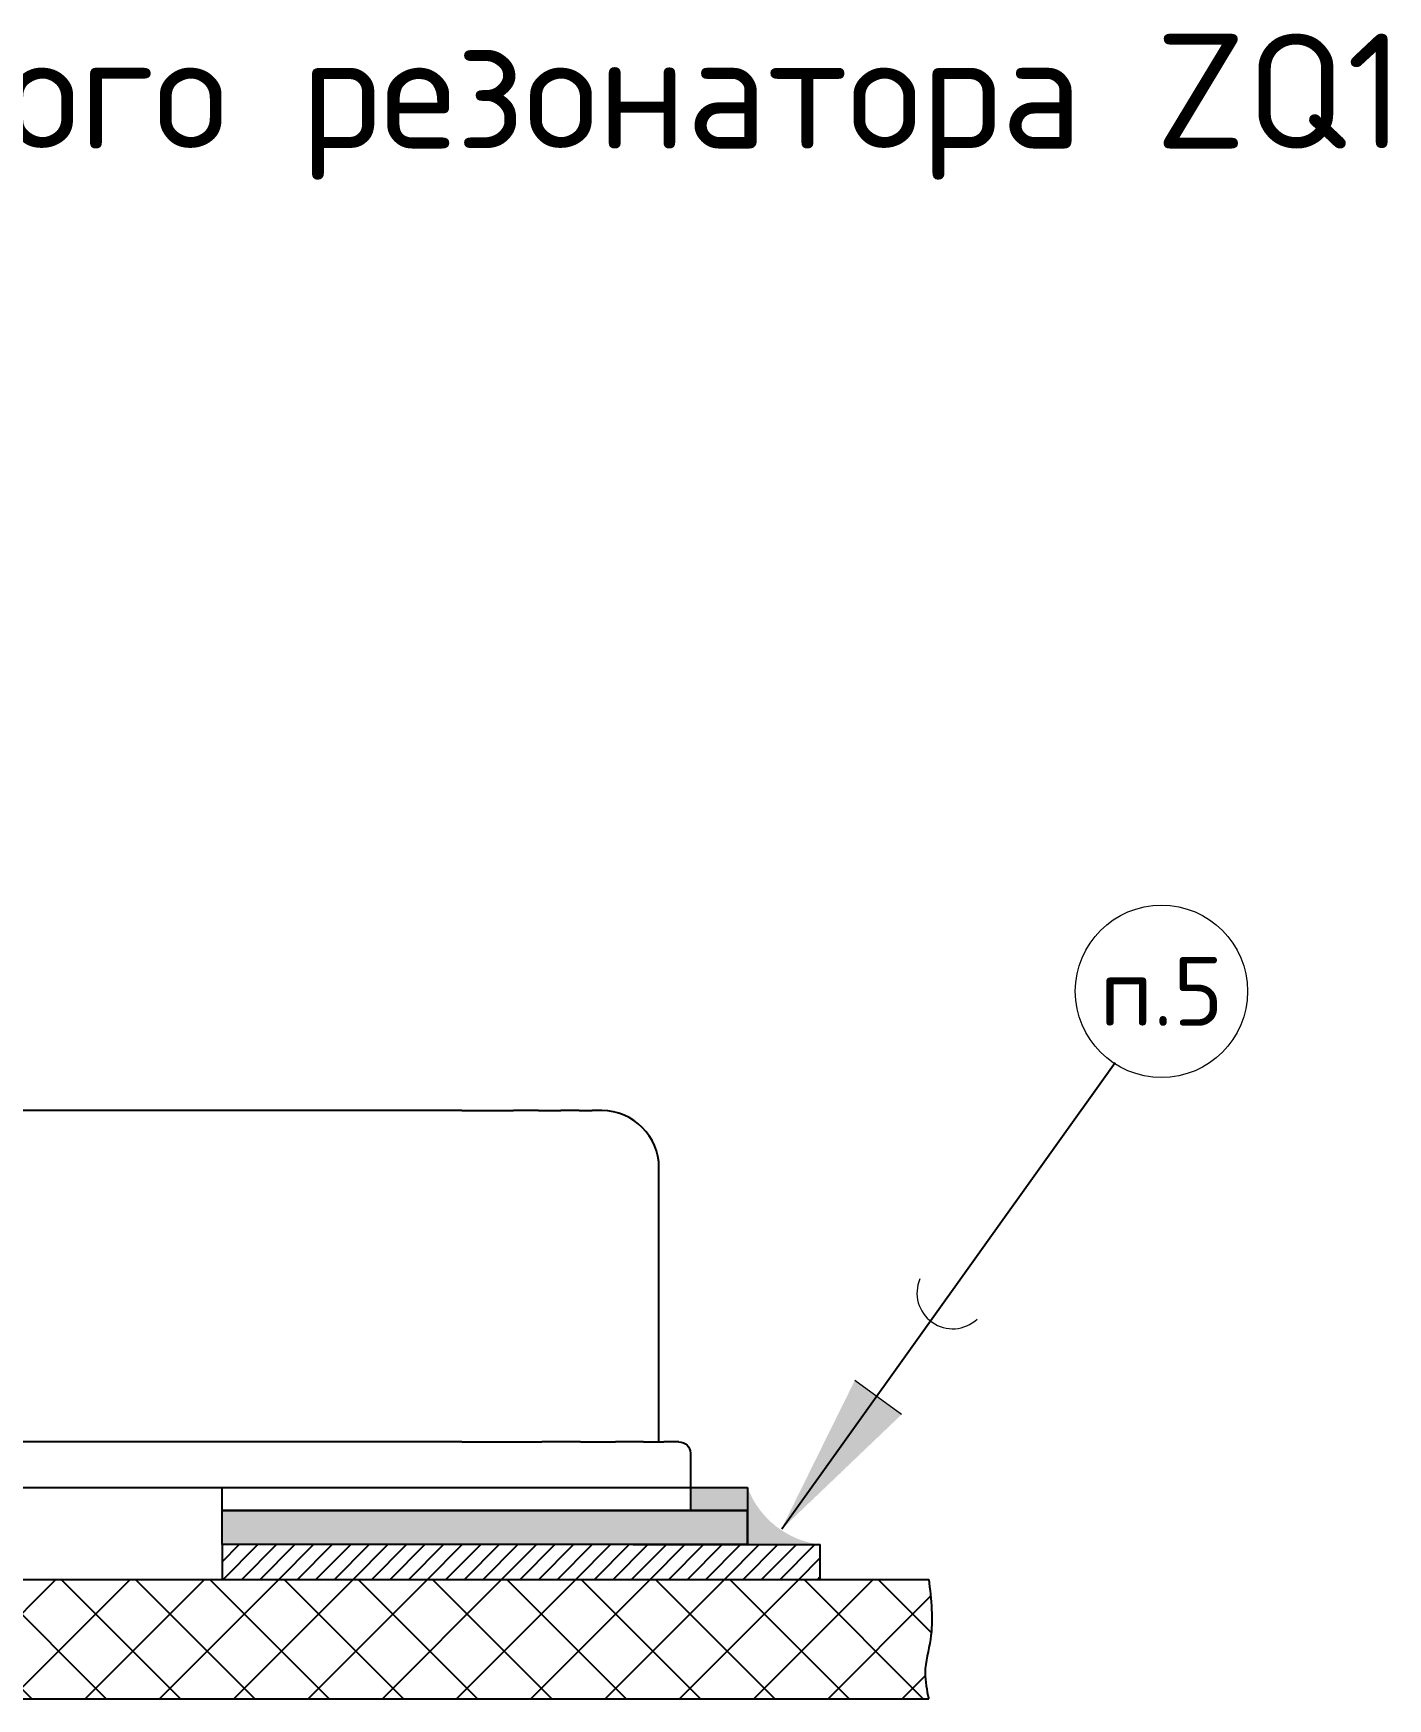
# Model space of a CAD drawing. Header units: millimetres. Extents: x -3633 to 871, y -630 to 261.
# Drawn here: x -1164.78 to -1129.41, y -313.5 to -270.01 of the extents above; entities that cross this region are included whole.
import ezdxf

# ---------------------------------------------------------------- set-up
doc = ezdxf.new("R2010")
doc.units = ezdxf.units.MM
for name, color, linetype, lineweight in [('Text', 7, 'Continuous', 18), ('Размерные линии', 7, 'Continuous', 15), ('Сплошная тонкая', 7, 'Continuous', 20), ('Штриховка', 7, 'Continuous', 9)]:
    doc.layers.add(name, color=color, linetype=linetype, lineweight=lineweight)
doc.styles.add('Main', font='isocpeur.ttf', dxfattribs={"height": 3})

msp = doc.modelspace()

# ---------------------------------------------------------------- hatches: boundary and pattern name
at = {"layer": 'Сплошная тонкая', "lineweight": 25}
h = msp.add_hatch(color=256, dxfattribs=at)
h.dxf.hatch_style = 1
edge = h.paths.add_edge_path()
edge.add_ellipse((-1146.277473136174, -308.5796529385934), major_axis=(0.1491056452331528, 9.698719540084203e-10), ratio=4.371140912995996e-08, start_angle=270.0008235076252, end_angle=360.0008235076251)
edge.add_line((-1146.12836749094, -308.5796529376235), (-1146.12518074882, -307.9832303987114))
edge.add_line((-1146.12518074882, -307.9832303987109), (-1147.619424092064, -307.9832303987109))
edge.add_line((-1147.619424092064, -307.9832303987109), (-1147.619424032501, -308.5796529538388))
edge.add_line((-1147.619424032501, -308.5796529538388), (-1146.277473137953, -308.57965294511))
h = msp.add_hatch(color=256, dxfattribs=at)
h.dxf.hatch_style = 1
edge = h.paths.add_edge_path()
edge.add_line((-1159.846086857725, -308.5796530464058), (-1159.846086851906, -309.474287158956))
edge.add_line((-1159.846086851906, -309.4742871589551), (-1149.110480460909, -309.4742870891241))
edge.add_ellipse((-1149.110480443127, -309.4742870239493), major_axis=(1.491056452331534, 9.698719540084211e-09), ratio=4.371140912995997e-08, start_angle=269.999960116126, end_angle=359.999960116126)
edge.add_line((-1148.877228849816, -309.4742870868063), (-1146.128367485122, -309.4742869151921))
edge.add_line((-1146.128367485122, -309.4742869151919), (-1146.12836749094, -308.579652937623))
edge.add_ellipse((-1146.277473136174, -308.5796529385934), major_axis=(0.1491056452331528, 9.698719540084203e-10), ratio=4.371140912995996e-08, start_angle=270.0008235076252, end_angle=360.0008235076251, ccw=False)
edge.add_line((-1146.27747099309, -308.5796529451109), (-1147.619423948605, -308.5796529538391))
edge.add_line((-1147.619423948606, -308.5796529538388), (-1159.846086857724, -308.5796530464049))
h = msp.add_hatch(dxfattribs=at)
h.set_pattern_fill('ANSI31', color=256, scale=0.108)
h.set_pattern_definition([(45, (-8107.401372672825, -4043.334348088279), (-0.2424669152688672, 0.2424669152688671), [])])
edge = h.paths.add_edge_path()
edge.add_line((-1159.848266239076, -309.483496580493), (-1159.848244032974, -309.4742871589704))
edge.add_line((-1159.848244032975, -309.4742871589701), (-1149.110480460909, -309.4742870891253))
edge.add_ellipse((-1149.110480443127, -309.4742870239493), major_axis=(1.491056452331534, 9.698719540084211e-09), ratio=4.371140912995997e-08, start_angle=269.9999076817167, end_angle=359.9999076817167)
edge.add_line((-1148.234061393758, -309.4742870709774), (-1144.229947952585, -309.4742867966722))
edge.add_line((-1144.229947952585, -309.474286796672), (-1144.229947946686, -310.3811097861437))
edge.add_line((-1144.229947946686, -310.381109786144), (-1159.848266233239, -310.3811098877352))
edge.add_line((-1159.848266233239, -310.381109887735), (-1159.848266239077, -309.4834965804916))
h = msp.add_hatch(dxfattribs=at)
h.set_pattern_fill('ANSI37', color=256, scale=0.432)
h.set_pattern_definition([(45, (-8107.401372672825, -4043.334348088279), (-0.9698676610754686, 0.9698676610754683), []), (135, (-8107.401372672825, -4043.334348088279), (-0.9698676610754686, -0.9698676610754681), [])])
edge = h.paths.add_edge_path()
edge.add_spline(control_points=[(-1187.044281754152, -310.3811099187551), (-1186.982692857029, -310.937264488944), (-1186.883204287654, -311.8356573020051), (-1187.386365190688, -312.8666771388882), (-1187.200882496993, -313.3448396235724), (-1187.141819549393, -313.4971001132949)], knot_values=[0, 0, 0, 0, 1.659681009205162, 2.680991167863878, 3.158144383616204, 3.158144383616204, 3.158144383616204, 3.158144383616204], degree=3, periodic=0)
edge.add_line((-1187.141819549393, -313.4971001132949), (-1141.396637868641, -313.4971001132949))
edge.add_spline(control_points=[(-1141.396637868641, -313.4971001132949), (-1141.444936704674, -313.2716386700272), (-1141.55587840917, -312.7537571045737), (-1141.234252179412, -311.7264493012851), (-1141.333309095354, -310.9057786451353), (-1141.396637868641, -310.381109918756)], knot_values=[0, 0, 0, 0, 0.6819684307033893, 1.56647129266691, 3.13426847029, 3.13426847029, 3.13426847029, 3.13426847029], degree=3, periodic=0)
edge.add_line((-1141.396637868641, -310.381109918756), (-1187.044281754152, -310.3811099187551))
at = {"layer": 'Штриховка'}
h = msp.add_hatch(color=256, dxfattribs=at)
h.dxf.hatch_style = 1
h.paths.add_polyline_path([(-1145.251341806687, -309.084889803592), (-1143.326161414616, -305.187258023323), (-1142.716218574967, -305.6350830667125)])
h.paths.add_polyline_path([(-1145.251341806687, -309.084889803592), (-1142.716218574967, -305.6350830667143), (-1142.109195418459, -306.0807644547558)])
h = msp.add_hatch(color=256, dxfattribs=at)
h.dxf.hatch_style = 1
edge = h.paths.add_edge_path()
edge.add_line((-1146.128558248461, -307.9832303988433), (-1146.128176731462, -309.4766795318233))
edge.add_line((-1146.128176731463, -309.4766795318228), (-1144.224774260683, -309.4767075255718))
edge.add_arc((-1143.936236650156, -307.1487529016536), 2.345767823914184, 200.8386486185945, 262.9345260334765, ccw=False)

# ---------------------------------------------------------------- linework, layer by layer
at = {"layer": 'Размерные линии'}
msp.add_line((-1142.109195418459, -306.0807644547558, -6.651461594793802e-09), (-1143.326161414616, -305.187258023323, -6.651507382656936e-09), dxfattribs=at)
msp.add_circle((-1135.316970279775, -295.0269818885231, -9.533148784147177e-09), 2.25, dxfattribs=at)
msp.add_arc((-1140.769915817735, -302.9048933901263, -9.531846840157441e-09), 0.9329887965319963, 156.5740909345561, 313.0812588353691, dxfattribs=at)
at = {"layer": 'Сплошная тонкая', "lineweight": 25}
for p, q in [((-1136.526440683537, -296.8934463699325, -1.816489871788284e-08), (-1145.23391655369, -309.0682299673631, -6.650177663501004e-09)), ((-1147.755804706183, -307.9832303987096, -1.037442331737326e-09), (-1146.12518074882, -307.9832303987096, -1.037935687315289e-09)), ((-1146.12518074882, -307.9832303987096, -1.037935687315289e-09), (-1146.12836749094, -308.5796529376221, -5.260984393594135e-09)), ((-1159.848266239076, -309.4834965804916, -3.796647713918823e-09), (-1159.848266233307, -310.370447984144, -6.670807788489119e-09)), ((-1149.110480484833, -309.474287124815, -1.037441838759147e-09), (-1159.845636054251, -309.474287124815, -1.037441838759147e-09)), ((-1148.940399180635, -309.4742868273165, -3.799947957995745e-09), (-1144.229947952585, -309.4742867966706, -4.114219808732835e-09)), ((-1144.229947946701, -310.3786890572092, -6.208634559749723e-09), (-1144.229947952585, -309.4742867966706, -6.208634559747943e-09)), ((-1187.044281754152, -310.3811099187551, -6.195680812624064e-09), (-1141.396637868641, -310.381109918756, -6.209491795610143e-09)), ((-1187.141819549393, -313.4971001132949, -6.195651301948026e-09), (-1141.396637868641, -313.4971001132949, -6.209491795610145e-09))]:
    msp.add_line(p, q, dxfattribs=at)
at = {"layer": 'Сплошная тонкая', "linetype": 'Continuous', "lineweight": 25, "extrusion": (-2.220446049250313e-16, 1, -2.220446049250312e-16)}
for p, q in [((-1153.58364985783, -298.1422580284366, -1.037444487407474e-09), (-1175.651285352335, -298.1422580284366, -1.037444487407474e-09)), ((-1153.58364985783, -298.1422580284366, -1.037444487407474e-09), (-1175.651285352335, -298.1422580284366, -1.037444487407474e-09)), ((-1153.58364985783, -298.1422580284366, -1.037444487407474e-09), (-1175.651285352335, -298.1422580284366, -1.037444487407474e-09)), ((-1148.439505140848, -306.7903852922777, -1.037442500921227e-09), (-1148.439505140848, -299.6333143210863, -1.037444156326432e-09)), ((-1148.439505140848, -306.7903852922777, -1.037442500921227e-09), (-1148.439505140848, -299.6333143210863, -1.037444156326432e-09)), ((-1148.439505140848, -306.7903852922777, -1.037442500921227e-09), (-1148.439505140848, -299.6333143210863, -1.037444156326432e-09)), ((-1153.583649833825, -306.7903855399468, -1.037442500921227e-09), (-1175.651285328333, -306.7903855399468, -1.037442500921227e-09)), ((-1153.583649833825, -306.7903855399468, -1.037442500921227e-09), (-1175.651285328333, -306.7903855399468, -1.037442500921227e-09)), ((-1153.583649833825, -306.7903855399468, -1.037442500921227e-09), (-1175.651285328333, -306.7903855399468, -1.037442500921227e-09)), ((-1147.619424092065, -307.0885965827433, -1.037442500921227e-09), (-1147.619424092065, -307.9832304541424, -1.037442169840187e-09)), ((-1147.619424092065, -307.0885965827433, -1.037442500921227e-09), (-1147.619424092065, -307.9832304541424, -1.037442169840187e-09)), ((-1147.619424092065, -307.0885965827433, -1.037442500921227e-09), (-1147.619424092065, -307.9832304541424, -1.037442169840187e-09)), ((-1180.124454677325, -307.9832307311412, -1.037442169840187e-09), (-1149.110480468828, -307.9832307311412, -1.037442169840187e-09)), ((-1180.124454677325, -307.9832307311412, -1.037442169840187e-09), (-1149.110480468828, -307.9832307311412, -1.037442169840187e-09)), ((-1180.124454677325, -307.9832307311412, -1.037442169840187e-09), (-1149.110480468828, -307.9832307311412, -1.037442169840187e-09)), ((-1159.846086989628, -309.4742869488377, -1.037441838759147e-09), (-1159.846086989628, -307.9767474416544, -1.037442169840187e-09)), ((-1147.619424092064, -307.9832304541424, -1.037442169840187e-09), (-1147.619424032501, -308.5796530644034, -1.037442059479887e-09)), ((-1147.619424080508, -308.5796530774405, -1.037442169840187e-09), (-1159.846086989628, -308.5796530774405, -1.037442169840187e-09)), ((-1159.846086989628, -309.4742869488377, -1.037441838759147e-09), (-1159.846086989628, -308.5796530774405, -1.037442169840187e-09)), ((-1147.619424080508, -308.5796530774405, -1.037442169840187e-09), (-1159.846086989628, -308.5796530774405, -1.037442169840187e-09)), ((-1147.619424080508, -308.5796530774405, -1.037442169840187e-09), (-1159.846086989628, -308.5796530774405, -1.037442169840187e-09)), ((-1159.846086989628, -309.4742869488377, -1.037441838759147e-09), (-1159.846086989628, -308.5796530774405, -1.037442169840187e-09)), ((-1146.277473276965, -308.5796530644034, -1.037442169840187e-09), (-1147.619424056504, -308.5796530644034, -1.037442169840187e-09)), ((-1146.277473276965, -308.5796530644034, -1.037442169840187e-09), (-1147.619424056504, -308.5796530644034, -1.037442169840187e-09)), ((-1146.277473276965, -308.5796530644034, -1.037442169840187e-09), (-1147.619424056504, -308.5796530644034, -1.037442169840187e-09)), ((-1146.128367633512, -309.4742869292859, -1.037441838759147e-09), (-1146.128367633512, -308.5796530578859, -1.037442169840187e-09)), ((-1146.128367633512, -309.4742869292859, -1.037441838759147e-09), (-1146.128367633512, -308.5796530578859, -1.037442169840187e-09)), ((-1146.128367633512, -309.4742869292859, -1.037441838759147e-09), (-1146.128367633512, -308.5796530578859, -1.037442169840187e-09)), ((-1147.619424032501, -309.4742869358033, -1.037441838759147e-09), (-1146.277473276965, -309.4742869358033, -1.037441838759147e-09)), ((-1147.619424032501, -309.4742869358033, -1.037441838759147e-09), (-1146.277473276965, -309.4742869358033, -1.037441838759147e-09)), ((-1147.619424032501, -309.4742869358033, -1.037441838759147e-09), (-1146.277473276965, -309.4742869358033, -1.037441838759147e-09))]:
    msp.add_line(p, q, dxfattribs=at)
at = {"layer": 'Сплошная тонкая', "linetype": 'Continuous', "lineweight": 25, "extrusion": (-6.504595280547814e-09, 1, -2.220426369187107e-16)}
for p, q in [((-1159.846086857725, -308.5796530464045, -1.040329392585715e-09), (-1147.619423948606, -308.5796529668746, -1.047727900768873e-09)), ((-1159.846086851906, -309.4742869178026, -1.040329061506435e-09), (-1159.846086857725, -308.5796530464045, -1.040329392585715e-09)), ((-1159.846086857725, -308.5796530464045, -1.040329392585715e-09), (-1147.619423948606, -308.5796529668746, -1.047727900768873e-09)), ((-1159.846086857725, -308.5796530464045, -1.040329392585715e-09), (-1147.619423948606, -308.5796529668746, -1.047727900768873e-09)), ((-1159.846086851906, -309.4742869178026, -1.040329061506435e-09), (-1159.846086857725, -308.5796530464045, -1.040329392585715e-09)), ((-1147.619423948606, -308.5796529538384, -1.047727900768873e-09), (-1146.277473137954, -308.5796529451095, -1.04853993215698e-09)), ((-1147.619423948606, -308.5796529538384, -1.047727900768873e-09), (-1146.277473137954, -308.5796529451095, -1.04853993215698e-09)), ((-1147.619423948606, -308.5796529538384, -1.047727900768873e-09), (-1146.277473137954, -308.5796529451095, -1.04853993215698e-09)), ((-1146.12836749094, -308.5796529376221, -1.048630157867609e-09), (-1146.128367485122, -309.474286809022, -1.048629826788329e-09)), ((-1146.12836749094, -308.5796529376221, -1.048630157867609e-09), (-1146.128367485122, -309.474286809022, -1.048629826788329e-09)), ((-1146.12836749094, -308.5796529376221, -1.048630157867609e-09), (-1146.128367485122, -309.474286809022, -1.048629826788329e-09)), ((-1149.110480460908, -309.4742870891232, -1.046825312554277e-09), (-1159.846086851906, -309.4742871589542, -1.040329061506435e-09)), ((-1146.277473132134, -309.474286816509, -1.0485396010777e-09), (-1147.619423942787, -309.4742868252379, -1.047727569689593e-09)), ((-1146.277473132134, -309.474286816509, -1.0485396010777e-09), (-1147.619423942787, -309.4742868252379, -1.047727569689593e-09)), ((-1146.277473132134, -309.474286816509, -1.0485396010777e-09), (-1147.619423942787, -309.4742868252379, -1.047727569689593e-09))]:
    msp.add_line(p, q, dxfattribs=at)
at = {"layer": 'Сплошная тонкая', "linetype": 'Continuous', "lineweight": 25}
msp.add_arc((-1149.930561593179, -299.6333143210863, -1.037444156326432e-09), 1.491056452331531, 0, 90, dxfattribs=at)
msp.add_arc((-1149.930561593179, -299.6333143210863, -1.037444156326432e-09), 1.491056452331531, 0, 90, dxfattribs=at)
msp.add_arc((-1149.930561593179, -299.6333143210863, -1.037444156326432e-09), 1.491056452331531, 0, 90, dxfattribs=at)
at = {"layer": 'Сплошная тонкая', "linetype": 'Continuous', "lineweight": 25, "extrusion": (4.930380657631323e-32, -2.220446049250313e-16, -1)}
msp.add_arc((1147.917635382531, -307.0885965827433, 1.037510688287332e-09), 0.2982112904663053, 90, 180, dxfattribs=at)
msp.add_arc((1147.917635382531, -307.0885965827433, 1.037510688287332e-09), 0.2982112904663053, 90, 180, dxfattribs=at)
msp.add_arc((1147.917635382531, -307.0885965827433, 1.037510688287332e-09), 0.2982112904663053, 90, 180, dxfattribs=at)
at = {"layer": 'Сплошная тонкая', "linetype": 'Continuous', "lineweight": 25}
for centre, major_axis, start_param, end_param in [((-1153.583649901391, -298.1422578687548, -1.037444487407474e-09), (3.653088308211481, 1.46041048105841e-15), -1.570796314870055, -1.194015367160839), ((-1153.583649901391, -298.1422578687548, -1.037444487407474e-09), (3.653088308211481, 1.46041048105841e-15), -1.570796314870055, -1.194015367160839), ((-1153.583649901391, -298.1422578687548, -1.037444487407474e-09), (3.653088308211481, 1.46041048105841e-15), -1.570796314870055, -1.194015367160839), ((-1153.583649901391, -298.1422578687539, -1.037444487407474e-09), (3.653088308211756, -5.434093637604796e-14), -0.9925460899914835, -0.7854263825174046), ((-1153.583649901391, -298.1422578687539, -1.037444487407474e-09), (3.653088308211756, -5.434093637604796e-14), -0.9925460899914835, -0.7854263825174046), ((-1153.583649901391, -298.1422578687539, -1.037444487407474e-09), (3.653088308211756, -5.434093637604796e-14), -0.9925460899914835, -0.7854263825174046), ((-1153.583649901387, -298.1422578687548, -1.037444487407474e-09), (3.653088308208559, -8.656844739818893e-15), -0.5797660760897445, -0.3768159201888346), ((-1153.583649901387, -298.1422578687548, -1.037444487407474e-09), (3.653088308208559, -8.656844739818893e-15), -0.5797660760897445, -0.3768159201888346), ((-1153.583649901387, -298.1422578687548, -1.037444487407474e-09), (3.653088308208559, -8.656844739818893e-15), -0.5797660760897445, -0.3768159201888346), ((-1153.583649901393, -306.7903852922777, -1.037442500921227e-09), (5.666014518861799, -3.36809125443817e-15), -1.570796314869924, -1.193986144493145), ((-1153.583649901393, -306.7903852922777, -1.037442500921227e-09), (5.666014518861799, -3.36809125443817e-15), -1.570796314869924, -1.193986144493145), ((-1153.583649901393, -306.7903852922777, -1.037442500921227e-09), (5.666014518861799, -3.36809125443817e-15), -1.570796314869924, -1.193986144493145), ((-1153.583649901393, -306.7903852922777, -1.037442500921227e-09), (5.666014518860267, 1.87666703949588e-14), -0.9923103215136209, -0.7854036645476136), ((-1153.583649901393, -306.7903852922777, -1.037442500921227e-09), (5.666014518860267, 1.87666703949588e-14), -0.9923103215136209, -0.7854036645476136), ((-1153.583649901393, -306.7903852922777, -1.037442500921227e-09), (5.666014518860267, 1.87666703949588e-14), -0.9923103215136209, -0.7854036645476136), ((-1153.583649901391, -306.7903852922777, -1.037442500921227e-09), (5.666014518859269, -5.235746432070339e-15), -0.5795118220125541, -0.3768069470502743), ((-1153.583649901391, -306.7903852922777, -1.037442500921227e-09), (5.666014518859269, -5.235746432070339e-15), -0.5795118220125541, -0.3768069470502743), ((-1153.583649901391, -306.7903852922777, -1.037442500921227e-09), (5.666014518859269, -5.235746432070339e-15), -0.5795118220125541, -0.3768069470502743), ((-1149.110480484831, -307.9832306724825, -1.037442169840187e-09), (1.341950807096398, -1.417844160645881e-15), -1.570796314870434, -1.193888338641), ((-1149.110480484831, -307.9832306724825, -1.037442169840187e-09), (1.341950807096398, -1.417844160645881e-15), -1.570796314870434, -1.193888338641), ((-1149.110480484831, -307.9832306724825, -1.037442169840187e-09), (1.341950807096398, -1.417844160645881e-15), -1.570796314870434, -1.193888338641), ((-1149.11048048483, -307.9832306724825, -1.037442169840187e-09), (1.34195080709555, 3.992003710077401e-15), -1.000501267952441, -0.7853293367766612), ((-1149.11048048483, -307.9832306724825, -1.037442169840187e-09), (1.34195080709555, 3.992003710077401e-15), -1.000501267952441, -0.7853293367766612), ((-1149.11048048483, -307.9832306724825, -1.037442169840187e-09), (1.34195080709555, 3.992003710077401e-15), -1.000501267952441, -0.7853293367766612), ((-1149.11048048483, -307.9832306724825, -1.037442169840187e-09), (1.341950807095634, 4.159913145350505e-15), -0.5877561040128985, -0.3766630705195286), ((-1149.11048048483, -307.9832306724825, -1.037442169840187e-09), (1.341950807095634, 4.159913145350505e-15), -0.5877561040128985, -0.3766630705195286), ((-1149.11048048483, -307.9832306724825, -1.037442169840187e-09), (1.341950807095634, 4.159913145350505e-15), -0.5877561040128985, -0.3766630705195286), ((-1153.583649901391, -307.9832304541424, -1.037442169840187e-09), (5.964225809326168, -1.78454843402972e-15), -0.2240752404516426, 1.18296556161912e-08), ((-1153.583649901391, -307.9832304541424, -1.037442169840187e-09), (5.964225809326168, -1.78454843402972e-15), -0.2240752404516426, 1.18296556161912e-08), ((-1153.583649901391, -307.9832304541424, -1.037442169840187e-09), (5.964225809326168, -1.78454843402972e-15), -0.2240752404516426, 1.18296556161912e-08), ((-1146.277473278745, -308.5796530578859, -1.037442169840187e-09), (0.1491056452331537, -4.461371136737554e-17), -1.57079631487, 1.192489440526856e-08), ((-1146.277473278745, -308.5796530578859, -1.037442169840187e-09), (0.1491056452331537, -4.461371136737554e-17), -1.57079631487, 1.192489440526856e-08), ((-1146.277473278745, -308.5796530578859, -1.037442169840187e-09), (0.1491056452331537, -4.461371136737554e-17), -1.57079631487, 1.192489440526856e-08), ((-1149.110480484833, -309.474287124815, -1.037441838759147e-09), (1.491056452331534, -4.461371136737545e-16), -1.570796314870021, 1.192487708578938e-08), ((-1149.110480484833, -309.474287124815, -1.037441838759147e-09), (1.491056452331534, -4.461371136737545e-16), -1.570796314870021, 1.192487708578938e-08), ((-1149.110480484833, -309.474287124815, -1.037441838759147e-09), (1.491056452331534, -4.461371136737545e-16), -1.570796314870021, 1.192487708578938e-08), ((-1146.277473278745, -309.4742869292859, -1.037441838759147e-09), (0.1491056452331537, -4.461371136737554e-17), -1.57079631487, 1.192489440526856e-08), ((-1146.277473278745, -309.4742869292859, -1.037441838759147e-09), (0.1491056452331537, -4.461371136737554e-17), -1.57079631487, 1.192489440526856e-08), ((-1146.277473278745, -309.4742869292859, -1.037441838759147e-09), (0.1491056452331537, -4.461371136737554e-17), -1.57079631487, 1.192489440526856e-08)]:
    msp.add_ellipse(centre, major_axis=major_axis, ratio=1e-06, start_param=start_param, end_param=end_param, dxfattribs=at)
at = {"layer": 'Сплошная тонкая', "linetype": 'Continuous', "lineweight": 25, "extrusion": (-6.051126327872572e-13, -2.220465729314862e-16, -1)}
for centre, start_param, end_param in [((-1146.277473136174, -308.5796529385921, -1.048539932158057e-09), 1.606144601285237e-06, 1.570797932939496), ((-1146.277473136174, -308.5796529385921, -1.048539932158057e-09), 1.606144601285237e-06, 1.570797932939496), ((-1146.277473136174, -308.5796529385921, -1.048539932158057e-09), 1.606144601285237e-06, 1.570797932939496), ((-1146.277473130355, -309.474286809992, -1.048539601078777e-09), 1.606144604313026e-06, 1.570797932939499), ((-1146.277473130355, -309.474286809992, -1.048539601078777e-09), 1.606144604313026e-06, 1.570797932939499), ((-1146.277473130355, -309.474286809992, -1.048539601078777e-09), 1.606144604313026e-06, 1.570797932939499)]:
    msp.add_ellipse(centre, major_axis=(0.1491056452331528, 9.698719540084172e-10), ratio=1e-06, start_param=start_param, end_param=end_param, dxfattribs=at)
at = {"layer": 'Сплошная тонкая', "linetype": 'Continuous', "lineweight": 25, "extrusion": (-6.051126327872571e-13, -2.220465729314872e-16, -1)}
msp.add_ellipse((-1149.110480443127, -309.4742870239479, -1.046825312565037e-09), major_axis=(1.491056452331534, 9.698719540084211e-09), ratio=1e-06, start_param=1.604412908992743e-06, end_param=1.570797931207806, dxfattribs=at)
msp.add_ellipse((-1149.110480443127, -309.4742870239479, -1.046825312565037e-09), major_axis=(1.491056452331534, 9.698719540084211e-09), ratio=1e-06, start_param=1.604412908992743e-06, end_param=1.570797931207806, dxfattribs=at)
msp.add_ellipse((-1149.110480443127, -309.4742870239479, -1.046825312565037e-09), major_axis=(1.491056452331534, 9.698719540084211e-09), ratio=1e-06, start_param=1.604412908992743e-06, end_param=1.570797931207806, dxfattribs=at)
at = {"layer": 'Сплошная тонкая', "linetype": 'Continuous', "lineweight": 25}
for points, knots in [([(-1151.587019844442, -298.1422580024755, -1.037444487407474e-09), (-1151.787932525419, -298.142258008811, -1.037444487407474e-09), (-1152.000243354325, -298.1422580136018, -1.037444487407474e-09), (-1152.221174597516, -298.1422580169365, -1.037444487407474e-09), (-1152.227306752199, -298.1422580170292, -1.037444487407474e-09), (-1152.233438873892, -298.1422580171211, -1.037444487407474e-09), (-1152.239572247745, -298.1422580172348, -1.037444487407474e-09)], [0.6270759535346261, 0.6270759535346261, 0.6270759535346261, 0.6270759535346261, 0.75, 0.75, 0.75, 0.7534118726536673, 0.7534118726536673, 0.7534118726536673, 0.7534118726536673]), ([(-1151.587019859361, -298.1422580024755, -1.037444487407474e-09), (-1151.787932535914, -298.142258008811, -1.037444487407474e-09), (-1152.000243359784, -298.1422580136018, -1.037444487407474e-09), (-1152.221174597516, -298.1422580169365, -1.037444487407474e-09), (-1152.227306752199, -298.1422580170292, -1.037444487407474e-09), (-1152.233438873892, -298.1422580171211, -1.037444487407474e-09), (-1152.239572247745, -298.1422580172348, -1.037444487407474e-09)], [0.6270759565727464, 0.6270759565727464, 0.6270759565727464, 0.6270759565727464, 0.75, 0.75, 0.75, 0.7534118726536673, 0.7534118726536673, 0.7534118726536673, 0.7534118726536673]), ([(-1151.587019844442, -298.1422580024755, -1.037444487407474e-09), (-1151.787932525419, -298.142258008811, -1.037444487407474e-09), (-1152.000243354325, -298.1422580136018, -1.037444487407474e-09), (-1152.221174597516, -298.1422580169365, -1.037444487407474e-09), (-1152.227306752199, -298.1422580170292, -1.037444487407474e-09), (-1152.233438873892, -298.1422580171211, -1.037444487407474e-09), (-1152.239572247745, -298.1422580172348, -1.037444487407474e-09)], [0.6270759535346261, 0.6270759535346261, 0.6270759535346261, 0.6270759535346261, 0.75, 0.75, 0.75, 0.7534118726536673, 0.7534118726536673, 0.7534118726536673, 0.7534118726536673]), ([(-1150.485717318808, -306.790385499648, -1.037442500921227e-09), (-1150.797526602653, -306.7903855115169, -1.037442500921227e-09), (-1151.12708373178, -306.7903855189165, -1.037442500921227e-09), (-1151.470029572624, -306.7903855221816, -1.037442500921227e-09), (-1151.479620448752, -306.7903855222735, -1.037442500921227e-09), (-1151.48921126214, -306.7903855223658, -1.037442500921227e-09), (-1151.498804069788, -306.7903855225704, -1.037442500921227e-09)], [0.6269903981298297, 0.6269903981298297, 0.6269903981298297, 0.6269903981298297, 0.75, 0.75, 0.75, 0.753440105443527, 0.753440105443527, 0.753440105443527, 0.753440105443527]), ([(-1150.48571732179, -306.790385499648, -1.037442500921227e-09), (-1150.797526604753, -306.7903855115169, -1.037442500921227e-09), (-1151.127083732873, -306.7903855189165, -1.037442500921227e-09), (-1151.470029572624, -306.7903855221816, -1.037442500921227e-09), (-1151.479620448752, -306.7903855222735, -1.037442500921227e-09), (-1151.48921126214, -306.7903855223658, -1.037442500921227e-09), (-1151.498804069788, -306.7903855225704, -1.037442500921227e-09)], [0.6269903985216833, 0.6269903985216833, 0.6269903985216833, 0.6269903985216833, 0.75, 0.75, 0.75, 0.753440105443527, 0.753440105443527, 0.753440105443527, 0.753440105443527]), ([(-1150.485717318808, -306.790385499648, -1.037442500921227e-09), (-1150.797526602653, -306.7903855115169, -1.037442500921227e-09), (-1151.12708373178, -306.7903855189165, -1.037442500921227e-09), (-1151.470029572624, -306.7903855221816, -1.037442500921227e-09), (-1151.479620448752, -306.7903855222735, -1.037442500921227e-09), (-1151.48921126214, -306.7903855223658, -1.037442500921227e-09), (-1151.498804069788, -306.7903855225704, -1.037442500921227e-09)], [0.6269903981298297, 0.6269903981298297, 0.6269903981298297, 0.6269903981298297, 0.75, 0.75, 0.75, 0.753440105443527, 0.753440105443527, 0.753440105443527, 0.753440105443527]), ([(-1148.616579168787, -307.9832307270231, -1.037442169840187e-09), (-1148.615235784683, -307.9832307265715, -1.037442169840187e-09), (-1148.613892520166, -307.9832307273791, -1.037442169840187e-09), (-1148.612549275901, -307.9832307282004, -1.037442169840187e-09), (-1148.533798469183, -307.9832307763395, -1.037442169840187e-09), (-1148.458048962112, -307.9832308029972, -1.037442169840187e-09), (-1148.385987500068, -307.983230721858, -1.037442169840187e-09)], [0.2479592340282433, 0.2479592340282433, 0.2479592340282433, 0.2479592340282433, 0.25, 0.25, 0.25, 0.3696446325354545, 0.3696446325354545, 0.3696446325354545, 0.3696446325354545]), ([(-1148.616579168787, -307.9832307270231, -1.037442169840187e-09), (-1148.615235784683, -307.9832307265715, -1.037442169840187e-09), (-1148.613892520166, -307.9832307273791, -1.037442169840187e-09), (-1148.612549275901, -307.9832307282004, -1.037442169840187e-09), (-1148.533798469723, -307.9832307763395, -1.037442169840187e-09), (-1148.458048963151, -307.9832308029972, -1.037442169840187e-09), (-1148.385987501547, -307.983230721858, -1.037442169840187e-09)], [0.2479592340282433, 0.2479592340282433, 0.2479592340282433, 0.2479592340282433, 0.25, 0.25, 0.25, 0.3696446317157316, 0.3696446317157316, 0.3696446317157316, 0.3696446317157316]), ([(-1148.616579168787, -307.9832307270231, -1.037442169840187e-09), (-1148.615235784683, -307.9832307265715, -1.037442169840187e-09), (-1148.613892520166, -307.9832307273791, -1.037442169840187e-09), (-1148.612549275901, -307.9832307282004, -1.037442169840187e-09), (-1148.533798469183, -307.9832307763395, -1.037442169840187e-09), (-1148.458048962112, -307.9832308029972, -1.037442169840187e-09), (-1148.385987500068, -307.983230721858, -1.037442169840187e-09)], [0.2479592340282433, 0.2479592340282433, 0.2479592340282433, 0.2479592340282433, 0.25, 0.25, 0.25, 0.3696446325354545, 0.3696446325354545, 0.3696446325354545, 0.3696446325354545])]:
    msp.add_open_spline(points, degree=3, knots=knots, dxfattribs=at)
for points in [[(-1150.527509762322, -298.1422579562327, -1.037444487407474e-09), (-1150.66261076707, -298.1422579655591, -1.037444487407474e-09), (-1150.820312364475, -298.1422579737618, -1.037444487407474e-09), (-1151.000599280883, -298.1422579816699, -1.037444487407474e-09)], [(-1150.527509777258, -298.1422579562327, -1.037444487407474e-09), (-1150.662610778677, -298.1422579655591, -1.037444487407474e-09), (-1150.820312371111, -298.1422579737618, -1.037444487407474e-09), (-1151.000599280883, -298.1422579816699, -1.037444487407474e-09)], [(-1150.527509762322, -298.1422579562327, -1.037444487407474e-09), (-1150.66261076707, -298.1422579655591, -1.037444487407474e-09), (-1150.820312364475, -298.1422579737618, -1.037444487407474e-09), (-1151.000599280883, -298.1422579816699, -1.037444487407474e-09)], [(-1149.930561593179, -298.1422578687548, -1.037444487407474e-09), (-1149.930561587715, -298.1422578887859, -1.037444487407474e-09), (-1150.011155488288, -298.1422579070086, -1.037444487407474e-09), (-1150.186858738566, -298.1422579275104, -1.037444487407474e-09)], [(-1149.930561593179, -298.1422578687548, -1.037444487407474e-09), (-1149.930561587715, -298.1422578887859, -1.037444487407474e-09), (-1150.011155488288, -298.1422579070086, -1.037444487407474e-09), (-1150.186858738566, -298.1422579275104, -1.037444487407474e-09)], [(-1149.930561593179, -298.1422578687548, -1.037444487407474e-09), (-1149.930561587715, -298.1422578887859, -1.037444487407474e-09), (-1150.011155488288, -298.1422579070086, -1.037444487407474e-09), (-1150.186858738566, -298.1422579275104, -1.037444487407474e-09)], [(-1148.842725103156, -306.7903854279048, -1.037442500921227e-09), (-1149.052432964427, -306.790385443388, -1.037442500921227e-09), (-1149.297290902649, -306.79038545507, -1.037442500921227e-09), (-1149.577194653098, -306.7903854674064, -1.037442500921227e-09)], [(-1148.842725106142, -306.7903854279048, -1.037442500921227e-09), (-1149.052432966749, -306.790385443388, -1.037442500921227e-09), (-1149.297290903977, -306.79038545507, -1.037442500921227e-09), (-1149.577194653098, -306.7903854674064, -1.037442500921227e-09)], [(-1148.842725103156, -306.7903854279048, -1.037442500921227e-09), (-1149.052432964427, -306.790385443388, -1.037442500921227e-09), (-1149.297290902649, -306.79038545507, -1.037442500921227e-09), (-1149.577194653098, -306.7903854674064, -1.037442500921227e-09)], [(-1147.917635382531, -306.7903852922777, -1.037442500921227e-09), (-1147.917635374059, -306.7903853233393, -1.037442500921227e-09), (-1148.042728614784, -306.7903853477619, -1.037442500921227e-09), (-1148.315138777908, -306.7903853834082, -1.037442500921227e-09)], [(-1147.917635382531, -306.7903852922777, -1.037442500921227e-09), (-1147.917635374059, -306.7903853233393, -1.037442500921227e-09), (-1148.042728614784, -306.7903853477619, -1.037442500921227e-09), (-1148.315138777908, -306.7903853834082, -1.037442500921227e-09)], [(-1147.917635382531, -306.7903852922777, -1.037442500921227e-09), (-1147.917635374059, -306.7903853233393, -1.037442500921227e-09), (-1148.042728614784, -306.7903853477619, -1.037442500921227e-09), (-1148.315138777908, -306.7903853834082, -1.037442500921227e-09)], [(-1148.161512661607, -307.9832307139577, -1.037442169840187e-09), (-1148.097710392575, -307.9832306586031, -1.037442169840187e-09), (-1148.041933963139, -307.9832307167735, -1.037442169840187e-09), (-1147.993726500739, -307.9832307050083, -1.037442169840187e-09)], [(-1148.161512661607, -307.9832307139577, -1.037442169840187e-09), (-1148.097710393237, -307.9832306586031, -1.037442169840187e-09), (-1148.041933964299, -307.9832307167735, -1.037442169840187e-09), (-1147.99372650224, -307.9832307050083, -1.037442169840187e-09)], [(-1148.161512661607, -307.9832307139577, -1.037442169840187e-09), (-1148.097710392575, -307.9832306586031, -1.037442169840187e-09), (-1148.041933963139, -307.9832307167735, -1.037442169840187e-09), (-1147.993726500739, -307.9832307050083, -1.037442169840187e-09)], [(-1147.862604211496, -307.983230694058, -1.037442169840187e-09), (-1147.797498319683, -307.9832304487891, -1.037442169840187e-09), (-1147.768529675715, -307.9832306798817, -1.037442169840187e-09), (-1147.768529677734, -307.9832306724825, -1.037442169840187e-09)], [(-1147.862604211496, -307.983230694058, -1.037442169840187e-09), (-1147.797498319683, -307.9832304487891, -1.037442169840187e-09), (-1147.768529675715, -307.9832306798817, -1.037442169840187e-09), (-1147.768529677734, -307.9832306724825, -1.037442169840187e-09)], [(-1147.862604211496, -307.983230694058, -1.037442169840187e-09), (-1147.797498319683, -307.9832304487891, -1.037442169840187e-09), (-1147.768529675715, -307.9832306798817, -1.037442169840187e-09), (-1147.768529677734, -307.9832306724825, -1.037442169840187e-09)]]:
    msp.add_open_spline(points, degree=3, dxfattribs=at)
at = {"layer": 'Сплошная тонкая', "lineweight": 25}
msp.add_spline([(-1141.396637868641, -310.381109918756, -6.209491795610143e-09), (-1141.349992766789, -311.9482130502174, -4.162119068862433e-09), (-1141.490040903593, -312.8215582466887, -3.759678068770524e-09), (-1141.396637868641, -313.4971001132949, -6.209491795610145e-09)], degree=3, dxfattribs=at)

# ---------------------------------------------------------------- texts
at = {"layer": 'Text', "insert": (-1164.617467573077, -273.8349868377541, -1.037442169840186e-09), "char_height": 3, "attachment_point": 8, "style": 'Main'}
msp.add_mtext_dynamic_manual_height_columns('\\pxqc;Установка кварцевого резонатора ZQ1', width=75.49941268416137, gutter_width=30, heights=[0], dxfattribs=at)
at = {"layer": 'Размерные линии', "insert": (-1135.316970279775, -295.0269818885231, -9.533148784147177e-09), "char_height": 1.8, "attachment_point": 5, "style": 'Main'}
msp.add_mtext_dynamic_manual_height_columns('\\pxqc;п.5', width=2.166949885010763, gutter_width=27, heights=[0], dxfattribs=at)

doc.saveas('drawing.dxf')
